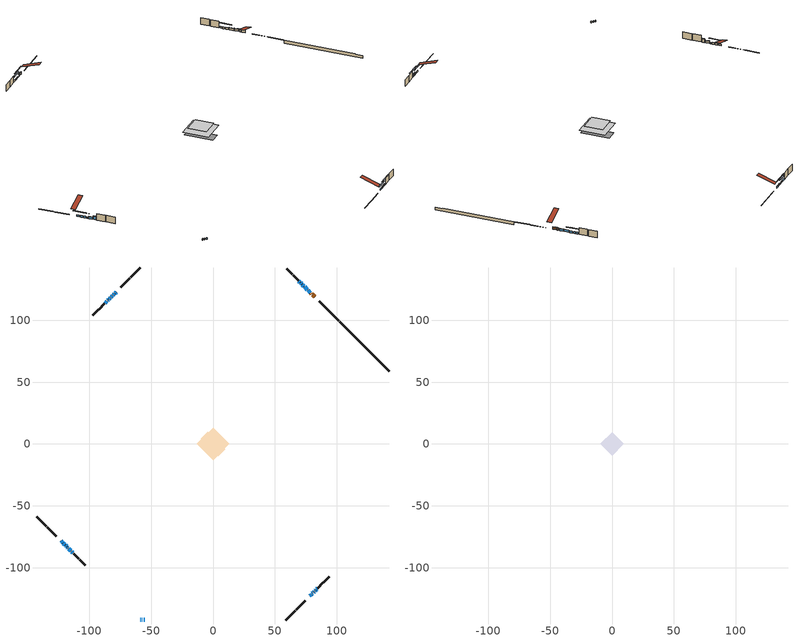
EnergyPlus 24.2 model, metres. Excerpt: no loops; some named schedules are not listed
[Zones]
conditioned space
 floor outside (Floor1 construction): -2.97,0 0,2.97 2.97,0 0,-2.97 z0.3
 floor adiabatic (AdiabaticFloorConstruction): -13.02,0 0,13.02 13.02,0 0,-13.02 z2.74
 floor foundation (Slab1 construction): -9.99,4.4 -4.4,9.99 9.99,-4.4 4.4,-9.99 z-1.83
 wall outside (RimJoist1 construction): 58.92,-142.24 66.47,-134.68 / -142.24,-58.92 -134.68,-66.47 / -58.92,142.24 -66.47,134.68 / 101.62,99.53 94.07,107.09 z0.3:0.6
 wall outside (RimJoist2 construction): 67.13,-134.02 74.62,-126.53 / -134.02,-67.13 -126.53,-74.62 / -67.13,134.02 -74.62,126.53 / 93.41,107.75 85.92,115.24 z0.3:0.6
 wall outside (AdiabaticWallConstruction 1): 82.2,118.95 80.63,120.52 / 79.97,121.18 79.39,121.76 z0.3:2.33
 wall outside (AdiabaticWallConstruction): -58.92,-142.24 -58.53,-142.24 / 78.34,-122.82 79.29,-121.86 / 79.95,-121.21 80.61,-120.54 / -120.83,-80.32 -119.79,-81.36 / -57.6,-142.24 -57,-142.24 / 81.27,-119.89 81.93,-119.22 / -56.07,-142.24 -55.15,-142.24 / 73.52,127.63 72.26,128.89 / 71.61,129.55 70.94,130.21 / -83.06,118.1 -84.01,117.14 / -85.68,115.47 -87.28,113.88 z0.3:1.52; -122.82,-78.34 -121.49,-79.67 / -119.13,-82.02 -118.33,-82.83 / -78.34,122.82 -79.16,121.99 / 70.29,130.87 69.48,131.68 z0.3:1.54; 78.73,122.42 77.03,124.13 / 76.37,124.78 74.18,126.98 / -116.65,-84.5 -114.89,-86.26 z0.3:1.82; -79.82,121.34 -80.77,120.38 / 82.59,-118.57 82.95,-118.2 z0.3:1.8; -117.67,-83.48 -117.31,-83.85 z0.3:0.81; -114.23,-86.92 -113.17,-87.98 z0.3:2.71; -81.43,119.73 -82.4,118.75 / 83.6,-117.55 84.09,-117.06 z0.3:0.58; -84.66,116.49 -85.03,116.13 z0.3:1.22
 wall outside (Wall1 construction): 84.75,-116.41 88.89,-112.26 / -112.52,-88.64 -108.37,-92.78 / -87.93,113.22 -92.08,109.07 / 68.82,132.33 64.67,136.48 z0.3:5.18
 wall outside (Wall2 construction): 89.55,-111.6 93.99,-107.16 / -107.71,-93.44 -103.27,-97.88 / -92.74,108.42 -97.18,103.97 / 64.02,137.14 59.57,141.58 z0.3:5.18
 wall foundation (FoundationWall1 construction): 102.28,98.87,-1.83 102.28,98.87,0.3 138.24,62.91,0.3 138.24,62.91,-0.1 142.24,58.92,-0.1 142.24,58.92,-1.83
 window (WindowConstruction 20): -58.92,-142.24 -58.53,-142.24 z0.3:1.52
 window (WindowConstruction 6): 78.34,-122.82 79.29,-121.86 z0.3:1.52
 window (WindowConstruction 7): 79.95,-121.21 80.61,-120.54 z0.3:1.52
 window (WindowConstruction 8): -122.82,-78.34 -121.49,-79.66 z0.3:1.54
 window (WindowConstruction 9): -120.83,-80.32 -119.79,-81.36 z0.3:1.52
 window (WindowConstruction 10): -119.13,-82.02 -118.33,-82.83 z0.3:1.54
 window (WindowConstruction 11): 78.73,122.42 77.03,124.13 z0.3:1.82
 window (WindowConstruction 12): 76.37,124.78 74.18,126.98 z0.3:1.82
 window (WindowConstruction 13): -78.34,122.82 -79.16,121.99 z0.3:1.54
 window (WindowConstruction 14): -79.82,121.33 -80.77,120.38 z0.3:1.8
 window (WindowConstruction 21): -57.6,-142.24 -57,-142.24 z0.3:1.52
 window (WindowConstruction 15): 81.27,-119.89 81.93,-119.22 z0.3:1.52
 window (WindowConstruction 16): 82.59,-118.57 82.95,-118.21 z0.3:1.8
 window (WindowConstruction 17): -117.67,-83.48 -117.31,-83.84 z0.3:0.81
 window (WindowConstruction 18): -116.65,-84.5 -114.89,-86.26 z0.3:1.82
 window (WindowConstruction 19): -114.23,-86.92 -113.17,-87.98 z0.3:2.71
 window (WindowConstruction 23): -81.43,119.72 -82.4,118.75 z0.3:0.58
 window (WindowConstruction 24): 83.6,-117.55 84.09,-117.06 z0.3:0.58
 window (WindowConstruction 22): -56.07,-142.24 -55.15,-142.24 z0.3:1.52
 window (WindowConstruction): 73.52,127.63 72.26,128.89 z0.3:1.52
 window (WindowConstruction 1): 71.61,129.55 70.94,130.21 z0.3:1.52
 window (WindowConstruction 2): 70.29,130.87 69.48,131.68 z0.3:1.54
 window (WindowConstruction 3): -83.06,118.1 -84.01,117.15 z0.3:1.52
 window (WindowConstruction 4): -84.67,116.49 -85.03,116.13 z0.3:1.21
 window (WindowConstruction 5): -85.68,115.47 -87.28,113.88 z0.3:1.52
 door (Door): 82.2,118.95 80.63,120.52 z0.3:2.33
 door (Door 1): 79.97,121.18 79.39,121.76 z0.3:2.33
 ceiling adiabatic (AdiabaticFloorConstruction): 0,-13.02 13.02,0 0,13.02 -13.02,0 z2.74
attic - vented
 floor to conditioned space (Floor2 construction Reversed): -9.35,0 0,9.35 9.35,0 0,-9.35 z5.18
 roof outside (Roof1 construction): 77.68,-123.47,5.18 68.57,-114.37,9.47 66.17,-116.77,9.47 75.28,-125.87,5.18; -123.47,-77.68,5.18 -114.37,-68.57,9.47 -116.77,-66.17,9.47 -125.87,-75.28,5.18; -77.68,123.47,5.18 -68.57,114.37,9.47 -66.17,116.77,9.47 -75.28,125.87,5.18; 82.86,118.29,5.18 73.75,109.19,9.47 76.15,106.79,9.47 85.26,115.89,5.18
shading: 81.16,-120 76.47,-124.68 76.76,-124.97 81.45,-120.29 z4.16; 82.48,-118.68 78.08,-123.07 78.37,-123.36 82.77,-118.97 z4.16; -119.62,-81.53 -124.68,-76.47 -124.97,-76.76 -119.91,-81.82 z4.18; -117.92,-83.23 -122.7,-78.46 -122.99,-78.75 -118.22,-83.52 z4.16; -116.46,-84.69 -121,-80.15 -121.29,-80.44 -116.75,-84.99 z4.18; 76.88,124.27 78.88,122.28 79.17,122.57 77.18,124.56 z2.03; 74.04,127.12 76.51,124.64 76.8,124.93 74.33,127.41 z2.03; -79.3,121.85 -78.19,122.96 -78.49,123.25 -79.6,122.14 z1.74; -80.91,120.24 -79.68,121.48 -79.97,121.77 -81.21,120.53 z2; 82.07,-119.08 81.12,-120.03 81.42,-120.32 82.36,-119.37 z1.72; 83.09,-118.06 82.45,-118.71 82.74,-119 83.38,-118.35 z2; -117.17,-83.99 -117.81,-83.34 -118.1,-83.63 -117.46,-84.28 z1.01; -114.75,-86.4 -116.79,-84.36 -117.09,-84.65 -115.04,-86.7 z2.03; -113.03,-88.12 -114.38,-86.78 -114.67,-87.07 -113.32,-88.41 z2.92; -85.99,115.16 -77.84,123.32 -78.13,123.61 -86.28,115.45 z5.66; 87.68,-113.47 80.01,-121.14 80.3,-121.43 87.97,-113.76 z5.66; 70.4,130.76 75.39,125.77 75.68,126.06 70.69,131.05 z4.16; 69.08,132.08 73.47,127.68 73.76,127.97 69.37,132.37 z4.16; 67.61,133.54 72.15,129 72.44,129.29 67.9,133.83 z4.18; -85.88,115.28 -81.19,119.96 -81.48,120.26 -86.17,115.57 z4.16; -86.89,114.26 -82.8,118.35 -83.09,118.65 -87.18,114.55 z3.85
[Building]
Building 1: Terrain=Suburbs
[Site:Location]
Toronto City Centre_ON: Latitude {deg}=43.63; Longitude {deg}=-79.39; Time Zone {hr}=-5; Elevation {m}=77; Keep Site Location Information=Yes
[Site:GroundTemperature:Shallow]
5.01852, 3.26908, 3.12898, 3.95918, 7.29196, 10.6092, 13.4851, 15.3069, 15.4617, 13.9799, 11.1774, 7.9619
[Site:WaterMainsTemperature]
Calculation Method=Schedule; Temperature Schedule=mains temperature schedule
[Material] Roughness=Rough; Thermal Absorptance=0.9
Name | Thickness {m} | Conductivity {W/m-K} | Density {kg/m3} | Specific Heat {J/kg-K} | Solar Absorptance | Visible Absorptance
asphalt or fiberglass shingles | 0.00635 | 0.162714 | 1121.4 | 1465.45 | 0.4 | 0.4
ceiling loosefill ins | 0.0846667 | 0.0480833 | 16.02 | 1046.75 | 0.7 | 0.7
ceiling stud and cavity | 0.1397 | 0.0861424 | 65.682 | 1177.47 | 0.7 | 0.7
concrete 4.0 in. | 0.1016 | 1.803125 | 2242.8 | 837.4 | 0.7 | 0.7
concrete 8.0 in. | 0.2032 | 1.803125 | 2242.8 | 837.4 | 0.7 | 0.7
door material | 0.04445 | 0.053851 | 512.64 | 1214.23 | 0.7 | 0.7
door material 1 | 0.04445 | 0.188738 | 512.64 | 1214.23 | 0.7 | 0.7
exterior vertical ins | 0.0457286 | 0.029427 | 32.04 | 1214.23 | 0.7 | 0.7
floor covering | 0.0127 | 0.0433444 | 54.468 | 1339.84 | 0.6 | 0.6
floor rigid ins; rim joist rigid ins | 0.051816 | 0.029427 | 32.04 | 1214.23 | 0.7 | 0.7
floor rigid ins 1; wall rigid ins | 0.512978 | 0.029427 | 32.04 | 1214.23 | 0.7 | 0.7
floor stud and cavity | 0.1397 | 0.131094 | 92.3553 | 1139.71 | 0.7 | 0.7
floor stud and cavity 1 | 0.1397 | 1.75129 | 37.0049 | 1207.88 | 0.7 | 0.7
furniture material conditioned space 1 | 0.1524 | 0.115458 | 640.8 | 1214.23 | 0.6 | 0.6
gypsum board | 0.0127 | 0.160291 | 801 | 837.4 | 0.6 | 0.6
gypsum board 1 | 0.0127 | 0.160291 | 801 | 837.4 | 0.7 | 0.7
osb sheathing 0.5 in. | 0.0127 | 0.115458 | 512.64 | 1214.23 | 0.7 | 0.7
osb sheathing 0.75 in. | 0.01905 | 0.115458 | 512.64 | 1214.23 | 0.7 | 0.7
osb sheathing 2.0 in. | 0.0508 | 0.115458 | 512.64 | 1214.23 | 0.7 | 0.7
rim joist stud and cavity | 0.0508 | 0.0451784 | 125.044 | 1163.47 | 0.6 | 0.6
rim joist stud and cavity 1 | 0.0508 | 0.0347766 | 125.044 | 1163.47 | 0.6 | 0.6
wall stud and cavity | 0.1397 | 0.0805465 | 139.0536 | 1170.24 | 0.7 | 0.7
wall stud and cavity 1 | 0.0889 | 0.380278 | 52.3479 | 1209.89 | 0.7 | 0.7
wall stud and cavity 2 | 0.0889 | 0.391764 | 83.0341 | 1211.67 | 0.7 | 0.7
wood siding | 0.0254 | 0.102417 | 544.68 | 1172.36 | 0.4 | 0.4
wood siding 1; wood siding 2; wood siding 3 | 0.0254 | 0.102417 | 544.68 | 1172.36 | 0.7 | 0.7
[WindowMaterial:SimpleGlazingSystem]
Name | U-Factor {W/m2-K} | Solar Heat Gain Coefficient
WindowMaterial | 2.11165 | 0.64
WindowMaterial 1 | 2.18944 | 0.61
WindowMaterial 10 | 2.154801 | 0.62
WindowMaterial 11 | 2.11562 | 0.63
WindowMaterial 12 | 2.313785 | 0.57
WindowMaterial 13 | 2.458574 | 0.51
WindowMaterial 14 | 2.05771 | 0.65
WindowMaterial 15 | 2.06225 | 0.65
WindowMaterial 16 | 6.78351 | 0.73
WindowMaterial 17 | 6.839151 | 0.7
WindowMaterial 18 | 6.68414 | 0.75
WindowMaterial 19 | 2.61302 | 0.46
WindowMaterial 2 | 2.15764 | 0.62
WindowMaterial 3 | 2.13947 | 0.63
WindowMaterial 4 | 2.36148 | 0.55
WindowMaterial 5 | 2.08269 | 0.64
WindowMaterial 6 | 2.18717 | 0.61
WindowMaterial 7 | 2.12925 | 0.63
WindowMaterial 8 | 2.05998 | 0.65
WindowMaterial 9 | 2.04522 | 0.66
[Construction]
AdiabaticFloorConstruction: floor stud and cavity 1, floor rigid ins 1, osb sheathing 0.75 in., floor covering
AdiabaticWallConstruction: wood siding 2, wall rigid ins, wall stud and cavity 1, gypsum board
AdiabaticWallConstruction 1: wood siding 3, wall rigid ins, wall stud and cavity 1, gypsum board
Door: door material
Door 1: door material 1
Floor1 construction: floor stud and cavity, floor rigid ins, osb sheathing 0.75 in., floor covering
Floor2 construction Reversed: gypsum board, ceiling stud and cavity, ceiling loosefill ins
FoundationWall1 construction: concrete 8.0 in., gypsum board 1
furniture construction conditioned space 1: furniture material conditioned space 1
PartitionWallConstruction: gypsum board, wall stud and cavity 2, gypsum board
RimJoist1 construction: wood siding 1, osb sheathing 2.0 in., rim joist stud and cavity
RimJoist2 construction: wood siding 1, rim joist rigid ins, osb sheathing 2.0 in., rim joist stud and cavity 1
Roof1 construction: asphalt or fiberglass shingles
Slab1 construction: concrete 4.0 in.
Wall1 construction; Wall2 construction: wood siding, osb sheathing 0.5 in., wall stud and cavity, gypsum board
WindowConstruction: WindowMaterial
WindowConstruction 1; WindowConstruction 15; WindowConstruction 7: WindowMaterial 1
WindowConstruction 10; WindowConstruction 2: WindowMaterial 2
WindowConstruction 11: WindowMaterial 8
WindowConstruction 12: WindowMaterial 9
WindowConstruction 13: WindowMaterial 10
WindowConstruction 14: WindowMaterial 11
WindowConstruction 16: WindowMaterial 12
WindowConstruction 17: WindowMaterial 13
WindowConstruction 18: WindowMaterial 14
WindowConstruction 19: WindowMaterial 15
WindowConstruction 20: WindowMaterial 16
WindowConstruction 21: WindowMaterial 17
WindowConstruction 22: WindowMaterial 18
WindowConstruction 23; WindowConstruction 24: WindowMaterial 19
WindowConstruction 3; WindowConstruction 6: WindowMaterial 3
WindowConstruction 4: WindowMaterial 4
WindowConstruction 5: WindowMaterial 5
WindowConstruction 8: WindowMaterial 6
WindowConstruction 9: WindowMaterial 7
[Zone] Multiplier=1; Part of Total Floor Area=Yes
Name | Volume {m3}
attic - vented | 121.846
conditioned space | 1170.1
[Space]
Name | Zone | Volume {m3}
attic - vented 1 | attic - vented | 121.846
conditioned space 1 | conditioned space | 1170.1
[ZoneInfiltration:EffectiveLeakageArea]
infil attic - vented 1: Zone or Space=attic - vented 1; Schedule=Always On Discrete; Effective Air Leakage Area {cm2}=7361.68; Stack Coefficient=0.000298527; Wind Coefficient=1.16738e-05
[ZoneMixing]
whole house fan mix: Zone or Space=attic - vented; Schedule=Always On Continuous; Design Flow Rate Calculation Method=Flow/Zone; Design Flow Rate {m3/s}=0; Source Zone or Space=conditioned space
[SurfaceProperty:ExposedFoundationPerimeter]
Slab1: Exposed Perimeter Calculation Method=TotalExposedPerimeter; Total Exposed Perimeter {m}=56.509
[InternalMass] Zone or ZoneList=conditioned space; Space or SpaceList=conditioned space 1
Name | Construction | Surface Area {m2}
furniture mass conditioned space 1 | furniture construction conditioned space 1 | 207.032
partition wall mass | PartitionWallConstruction | 517.58
[Lights]
interior lighting: Zone or ZoneList or Space or SpaceList=conditioned space 1; Schedule=interior lighting schedule; Design Level Calculation Method=LightingLevel; Lighting Level {W}=343.2; Return Air Fraction=0; Fraction Radiant=0.6; Fraction Visible=0.2; Fraction Replaceable=1
[People]
occupants: Zone or ZoneList or Space or SpaceList=conditioned space 1; Number of People Schedule=occupants schedule; Number of People Calculation Method=People; Number of People=3; Fraction Radiant=0.314171; Sensible Heat Fraction=0.56303; Activity Level Schedule=occupants activity schedule; Carbon Dioxide Generation Rate {m3/s-W}=0; Enable ASHRAE 55 Comfort Warnings=No; Mean Radiant Temperature Calculation Type=EnclosureAveraged
[ElectricEquipment] Zone or ZoneList or Space or SpaceList=conditioned space 1; Design Level Calculation Method=EquipmentLevel
Name | Schedule | Design Level {W} | Fraction Latent | Fraction Radiant | Fraction Lost
clothes dryer | clothes dryer schedule | 140.772 | 0.015 | 0.081 | 0.85
clothes washer | clothes washer schedule | 32.1985 | 0.03 | 0.162 | 0.7
cooking range | cooking range schedule | 215.147 | 0.08 | 0.432 | 0.2
dishwasher | dishwasher schedule | 66.8632 | 0.3 | 0.18 | 0.4
fridge | fridge schedule | 72.9452 | 0 | 0.6 | 0
mech vent bath fan 0 | mech vent bath fan 0 schedule | 50.2 | 0 | 0 | 1
mech vent bath fan 1 | mech vent bath fan 1 schedule | 50.2 | 0 | 0 | 1
mech vent house fan | mech vent house fan schedule | 0 | 0 | 0 | 1
mech vent house fan cfis | mech vent house fan cfis schedule | 0 | 0 | 0 | 0
mech vent range fan 0 | mech vent range fan 0 schedule | 57 | 0 | 0 | 1
misc plug loads | misc plug loads schedule | 494.7 | 0.045 | 0.513 | 0.1
whole house fan | Always On Discrete | 0 | 0 | 0 | 1
[OtherEquipment] Zone or ZoneList or Space or SpaceList=conditioned space 1; Design Level Calculation Method=EquipmentLevel
Name | Fuel Type | Schedule | Design Level {W} | Fraction Latent | Fraction Radiant | Fraction Lost
clothes dryer 1 | Electricity | clothes dryer schedule | 0 | 0.015 | 0.081 | 0.85
cooking range 1 | Electricity | cooking range schedule | 0 | 0.08 | 0.432 | 0.2
general water use latent | None | general water use schedule | 62.594 | 1 | 0 | 0
general water use sensible | None | general water use schedule | -61.6891 | 0 | 0.6 | 0
mech vent house fan latent load | None | Always On Discrete | 0 | 1 | 0 | 0
mech vent house fan sensible load | None | Always On Discrete | 0 | 0 | 0 | 0
water heater energy adjustment1 | NaturalGas | Always On Discrete | 0.01 | 0 | 0 | 1
[ZoneInfiltration:DesignFlowRate] Zone or ZoneList or Space or SpaceList=conditioned space 1; Schedule=Always On Discrete; Design Flow Rate Calculation Method=Flow/Zone; Design Flow Rate {m3/s}=0
infil flow; natural vent flow; whole house fan flow
[Foundation:Kiva]
Foundation Kiva 1: Initial Indoor Air Temperature {C}=18; Wall Height Above Grade {m}=0.300015; Wall Depth Below Slab {m}=0.2032; Custom Block Material Name 1=exterior vertical ins; Custom Block Depth 1 {m}=2.13; Custom Block X Position 1 {m}=0.2159; Custom Block Z Position 1 {m}=0
[Foundation:Kiva:Settings]
Soil Conductivity {W/m-K}=0.849921; Soil Density {kg/m3}=1842.3; Soil Specific Heat {J/kg-K}=418.7; Ground Solar Absorptivity=0.9; Ground Thermal Absorptivity=0.9; Ground Surface Roughness {m}=0.03; Far-Field Width {m}=40; Deep-Ground Boundary Condition=ZeroFlux; Deep-Ground Depth {m}=40; Minimum Cell Dimension {m}=0.2; Maximum Cell Growth Coefficient=3; Simulation Timestep=Timestep
[Exterior:Lights]
exterior lighting: Schedule=exterior lighting schedule; Design Level {W}=75.6
[Schedule:Constant]
Name | Hourly Value
Always On Continuous; mech vent house fan schedule; mech vent house fan cfis schedule; Always On Discrete | 1
occupants activity schedule | 117.228
fridge schedule | 0
[Schedule:Week:Daily]
interior lighting schedule Week Rule - Jan1-Jan27: interior lighting schedule day, interior lighting schedule day, interior lighting schedule day, interior lighting schedule day, interior lighting schedule day, interior lighting schedule day, interior lighting schedule day, interior lighting schedule default day, interior lighting schedule default day, interior lighting schedule default day, interior lighting schedule default day, interior lighting schedule default day
interior lighting schedule Week Rule - Jan28-Feb3: interior lighting schedule day, interior lighting schedule day, interior lighting schedule day, interior lighting schedule day, interior lighting schedule day 1, interior lighting schedule day 1, interior lighting schedule day 1, interior lighting schedule default day, interior lighting schedule default day, interior lighting schedule default day, interior lighting schedule default day, interior lighting schedule default day
interior lighting schedule Week Rule - Feb4-Feb24: interior lighting schedule day 1, interior lighting schedule day 1, interior lighting schedule day 1, interior lighting schedule day 1, interior lighting schedule day 1, interior lighting schedule day 1, interior lighting schedule day 1, interior lighting schedule default day, interior lighting schedule default day, interior lighting schedule default day, interior lighting schedule default day, interior lighting schedule default day
interior lighting schedule Week Rule - Feb25-Mar3: interior lighting schedule day 1, interior lighting schedule day 1, interior lighting schedule day 1, interior lighting schedule day 1, interior lighting schedule day 2, interior lighting schedule day 2, interior lighting schedule day 2, interior lighting schedule default day, interior lighting schedule default day, interior lighting schedule default day, interior lighting schedule default day, interior lighting schedule default day
interior lighting schedule Week Rule - Mar4-Mar31: interior lighting schedule day 2, interior lighting schedule day 2, interior lighting schedule day 2, interior lighting schedule day 2, interior lighting schedule day 2, interior lighting schedule day 2, interior lighting schedule day 2, interior lighting schedule default day, interior lighting schedule default day, interior lighting schedule default day, interior lighting schedule default day, interior lighting schedule default day
interior lighting schedule Week Rule - Apr1-Apr28: interior lighting schedule day 3, interior lighting schedule day 3, interior lighting schedule day 3, interior lighting schedule day 3, interior lighting schedule day 3, interior lighting schedule day 3, interior lighting schedule day 3, interior lighting schedule default day, interior lighting schedule default day, interior lighting schedule default day, interior lighting schedule default day, interior lighting schedule default day
interior lighting schedule Week Rule - Apr29-May5: interior lighting schedule day 3, interior lighting schedule day 3, interior lighting schedule day 4, interior lighting schedule day 4, interior lighting schedule day 4, interior lighting schedule day 4, interior lighting schedule day 4, interior lighting schedule default day, interior lighting schedule default day, interior lighting schedule default day, interior lighting schedule default day, interior lighting schedule default day
interior lighting schedule Week Rule - May6-May26: interior lighting schedule day 4, interior lighting schedule day 4, interior lighting schedule day 4, interior lighting schedule day 4, interior lighting schedule day 4, interior lighting schedule day 4, interior lighting schedule day 4, interior lighting schedule default day, interior lighting schedule default day, interior lighting schedule default day, interior lighting schedule default day, interior lighting schedule default day
interior lighting schedule Week Rule - May27-Jun2: interior lighting schedule day 4, interior lighting schedule day 4, interior lighting schedule day 4, interior lighting schedule day 4, interior lighting schedule day 4, interior lighting schedule day 5, interior lighting schedule day 5, interior lighting schedule default day, interior lighting schedule default day, interior lighting schedule default day, interior lighting schedule default day, interior lighting schedule default day
interior lighting schedule Week Rule - Jun3-Jun30: interior lighting schedule day 5, interior lighting schedule day 5, interior lighting schedule day 5, interior lighting schedule day 5, interior lighting schedule day 5, interior lighting schedule day 5, interior lighting schedule day 5, interior lighting schedule default day, interior lighting schedule default day, interior lighting schedule default day, interior lighting schedule default day, interior lighting schedule default day
interior lighting schedule Week Rule - Jul1-Jul28: interior lighting schedule day 6, interior lighting schedule day 6, interior lighting schedule day 6, interior lighting schedule day 6, interior lighting schedule day 6, interior lighting schedule day 6, interior lighting schedule day 6, interior lighting schedule default day, interior lighting schedule default day, interior lighting schedule default day, interior lighting schedule default day, interior lighting schedule default day
interior lighting schedule Week Rule - Jul29-Aug4: interior lighting schedule day 6, interior lighting schedule day 6, interior lighting schedule day 6, interior lighting schedule day 7, interior lighting schedule day 7, interior lighting schedule day 7, interior lighting schedule day 7, interior lighting schedule default day, interior lighting schedule default day, interior lighting schedule default day, interior lighting schedule default day, interior lighting schedule default day
interior lighting schedule Week Rule - Aug5-Aug25: interior lighting schedule day 7, interior lighting schedule day 7, interior lighting schedule day 7, interior lighting schedule day 7, interior lighting schedule day 7, interior lighting schedule day 7, interior lighting schedule day 7, interior lighting schedule default day, interior lighting schedule default day, interior lighting schedule default day, interior lighting schedule default day, interior lighting schedule default day
interior lighting schedule Week Rule - Aug26-Sep1: interior lighting schedule day 7, interior lighting schedule day 7, interior lighting schedule day 7, interior lighting schedule day 7, interior lighting schedule day 7, interior lighting schedule day 7, interior lighting schedule day 8, interior lighting schedule default day, interior lighting schedule default day, interior lighting schedule default day, interior lighting schedule default day, interior lighting schedule default day
interior lighting schedule Week Rule - Sep2-Sep29: interior lighting schedule day 8, interior lighting schedule day 8, interior lighting schedule day 8, interior lighting schedule day 8, interior lighting schedule day 8, interior lighting schedule day 8, interior lighting schedule day 8, interior lighting schedule default day, interior lighting schedule default day, interior lighting schedule default day, interior lighting schedule default day, interior lighting schedule default day
interior lighting schedule Week Rule - Sep30-Oct6: interior lighting schedule day 8, interior lighting schedule day 9, interior lighting schedule day 9, interior lighting schedule day 9, interior lighting schedule day 9, interior lighting schedule day 9, interior lighting schedule day 9, interior lighting schedule default day, interior lighting schedule default day, interior lighting schedule default day, interior lighting schedule default day, interior lighting schedule default day
interior lighting schedule Week Rule - Oct7-Oct27: interior lighting schedule day 9, interior lighting schedule day 9, interior lighting schedule day 9, interior lighting schedule day 9, interior lighting schedule day 9, interior lighting schedule day 9, interior lighting schedule day 9, interior lighting schedule default day, interior lighting schedule default day, interior lighting schedule default day, interior lighting schedule default day, interior lighting schedule default day
interior lighting schedule Week Rule - Oct28-Nov3: interior lighting schedule day 9, interior lighting schedule day 9, interior lighting schedule day 9, interior lighting schedule day 9, interior lighting schedule day 10, interior lighting schedule day 10, interior lighting schedule day 10, interior lighting schedule default day, interior lighting schedule default day, interior lighting schedule default day, interior lighting schedule default day, interior lighting schedule default day
interior lighting schedule Week Rule - Nov4-Nov24: interior lighting schedule day 10, interior lighting schedule day 10, interior lighting schedule day 10, interior lighting schedule day 10, interior lighting schedule day 10, interior lighting schedule day 10, interior lighting schedule day 10, interior lighting schedule default day, interior lighting schedule default day, interior lighting schedule default day, interior lighting schedule default day, interior lighting schedule default day
interior lighting schedule Week Rule - Nov25-Dec1: interior lighting schedule day 10, interior lighting schedule day 10, interior lighting schedule day 10, interior lighting schedule day 10, interior lighting schedule day 10, interior lighting schedule day 10, interior lighting schedule day 11, interior lighting schedule default day, interior lighting schedule default day, interior lighting schedule default day, interior lighting schedule default day, interior lighting schedule default day
interior lighting schedule Week Rule - Dec2-Dec31: interior lighting schedule day 11, interior lighting schedule day 11, interior lighting schedule day 11, interior lighting schedule day 11, interior lighting schedule day 11, interior lighting schedule day 11, interior lighting schedule day 11, interior lighting schedule default day, interior lighting schedule default day, interior lighting schedule default day, interior lighting schedule default day, interior lighting schedule default day
occupants schedule Week Rule - Jan1-Dec31: occupants schedule day, occupants schedule day, occupants schedule day, occupants schedule day, occupants schedule day, occupants schedule day, occupants schedule day, occupants schedule default day, occupants schedule default day, occupants schedule default day, occupants schedule default day, occupants schedule default day
clothes dryer schedule Week Rule - Jan1-Dec31: clothes dryer schedule day, clothes dryer schedule day, clothes dryer schedule day, clothes dryer schedule day, clothes dryer schedule day, clothes dryer schedule day, clothes dryer schedule day, clothes dryer schedule default day, clothes dryer schedule default day, clothes dryer schedule default day, clothes dryer schedule default day, clothes dryer schedule default day
clothes washer schedule Week Rule - Jan1-Dec31: clothes washer schedule day, clothes washer schedule day, clothes washer schedule day, clothes washer schedule day, clothes washer schedule day, clothes washer schedule day, clothes washer schedule day, clothes washer schedule default day, clothes washer schedule default day, clothes washer schedule default day, clothes washer schedule default day, clothes washer schedule default day
cooking range schedule Week Rule - Jan1-Dec31: cooking range schedule day, cooking range schedule day, cooking range schedule day, cooking range schedule day, cooking range schedule day, cooking range schedule day, cooking range schedule day, cooking range schedule default day, cooking range schedule default day, cooking range schedule default day, cooking range schedule default day, cooking range schedule default day
dishwasher schedule Week Rule - Jan1-Dec31: dishwasher schedule day, dishwasher schedule day, dishwasher schedule day, dishwasher schedule day, dishwasher schedule day, dishwasher schedule day, dishwasher schedule day, dishwasher schedule default day, dishwasher schedule default day, dishwasher schedule default day, dishwasher schedule default day, dishwasher schedule default day
mech vent bath fan 0 schedule Week Rule - Jan1-Dec31: mech vent bath fan 0 schedule day, mech vent bath fan 0 schedule day, mech vent bath fan 0 schedule day, mech vent bath fan 0 schedule day, mech vent bath fan 0 schedule day, mech vent bath fan 0 schedule day, mech vent bath fan 0 schedule day, mech vent bath fan 0 schedule default day, mech vent bath fan 0 schedule default day, mech vent bath fan 0 schedule default day, mech vent bath fan 0 schedule default day, mech vent bath fan 0 schedule default day
mech vent bath fan 1 schedule Week Rule - Jan1-Dec31: mech vent bath fan 1 schedule day, mech vent bath fan 1 schedule day, mech vent bath fan 1 schedule day, mech vent bath fan 1 schedule day, mech vent bath fan 1 schedule day, mech vent bath fan 1 schedule day, mech vent bath fan 1 schedule day, mech vent bath fan 1 schedule default day, mech vent bath fan 1 schedule default day, mech vent bath fan 1 schedule default day, mech vent bath fan 1 schedule default day, mech vent bath fan 1 schedule default day
mech vent range fan 0 schedule Week Rule - Jan1-Dec31: mech vent range fan 0 schedule day, mech vent range fan 0 schedule day, mech vent range fan 0 schedule day, mech vent range fan 0 schedule day, mech vent range fan 0 schedule day, mech vent range fan 0 schedule day, mech vent range fan 0 schedule day, mech vent range fan 0 schedule default day, mech vent range fan 0 schedule default day, mech vent range fan 0 schedule default day, mech vent range fan 0 schedule default day, mech vent range fan 0 schedule default day
misc plug loads schedule Week Rule - Jan1-Dec31: misc plug loads schedule day, misc plug loads schedule day, misc plug loads schedule day, misc plug loads schedule day, misc plug loads schedule day, misc plug loads schedule day, misc plug loads schedule day, misc plug loads schedule default day, misc plug loads schedule default day, misc plug loads schedule default day, misc plug loads schedule default day, misc plug loads schedule default day
general water use schedule Week Rule - Jan1-Dec31: general water use schedule day, general water use schedule day, general water use schedule day, general water use schedule day, general water use schedule day, general water use schedule day, general water use schedule day, general water use schedule default day, general water use schedule default day, general water use schedule default day, general water use schedule default day, general water use schedule default day
exterior lighting schedule Week Rule - Jan1-Jan27: exterior lighting schedule day, exterior lighting schedule day, exterior lighting schedule day, exterior lighting schedule day, exterior lighting schedule day, exterior lighting schedule day, exterior lighting schedule day, exterior lighting schedule default day, exterior lighting schedule default day, exterior lighting schedule default day, exterior lighting schedule default day, exterior lighting schedule default day
exterior lighting schedule Week Rule - Jan28-Feb3: exterior lighting schedule day, exterior lighting schedule day, exterior lighting schedule day, exterior lighting schedule day, exterior lighting schedule day 1, exterior lighting schedule day 1, exterior lighting schedule day 1, exterior lighting schedule default day, exterior lighting schedule default day, exterior lighting schedule default day, exterior lighting schedule default day, exterior lighting schedule default day
exterior lighting schedule Week Rule - Feb4-Feb24: exterior lighting schedule day 1, exterior lighting schedule day 1, exterior lighting schedule day 1, exterior lighting schedule day 1, exterior lighting schedule day 1, exterior lighting schedule day 1, exterior lighting schedule day 1, exterior lighting schedule default day, exterior lighting schedule default day, exterior lighting schedule default day, exterior lighting schedule default day, exterior lighting schedule default day
exterior lighting schedule Week Rule - Feb25-Mar3: exterior lighting schedule day 1, exterior lighting schedule day 1, exterior lighting schedule day 1, exterior lighting schedule day 1, exterior lighting schedule day 2, exterior lighting schedule day 2, exterior lighting schedule day 2, exterior lighting schedule default day, exterior lighting schedule default day, exterior lighting schedule default day, exterior lighting schedule default day, exterior lighting schedule default day
exterior lighting schedule Week Rule - Mar4-Mar31: exterior lighting schedule day 2, exterior lighting schedule day 2, exterior lighting schedule day 2, exterior lighting schedule day 2, exterior lighting schedule day 2, exterior lighting schedule day 2, exterior lighting schedule day 2, exterior lighting schedule default day, exterior lighting schedule default day, exterior lighting schedule default day, exterior lighting schedule default day, exterior lighting schedule default day
exterior lighting schedule Week Rule - Apr1-Apr28: exterior lighting schedule day 3, exterior lighting schedule day 3, exterior lighting schedule day 3, exterior lighting schedule day 3, exterior lighting schedule day 3, exterior lighting schedule day 3, exterior lighting schedule day 3, exterior lighting schedule default day, exterior lighting schedule default day, exterior lighting schedule default day, exterior lighting schedule default day, exterior lighting schedule default day
[Schedule:Year]
interior lighting schedule: interior lighting schedule Week Rule - Jan1-Jan27, 1, 1, 1, 27, interior lighting schedule Week Rule - Jan28-Feb3, 1, 28, 2, 3, interior lighting schedule Week Rule - Feb4-Feb24, 2, 4, 2, 24, interior lighting schedule Week Rule - Feb25-Mar3, 2, 25, 3, 3, interior lighting schedule Week Rule - Mar4-Mar31, 3, 4, 3, 31, interior lighting schedule Week Rule - Apr1-Apr28, 4, 1, 4, 28, interior lighting schedule Week Rule - Apr29-May5, 4, 29, 5, 5, interior lighting schedule Week Rule - May6-May26, 5, 6, 5, 26, interior lighting schedule Week Rule - May27-Jun2, 5, 27, 6, 2, interior lighting schedule Week Rule - Jun3-Jun30, 6, 3, 6, 30, interior lighting schedule Week Rule - Jul1-Jul28, 7, 1, 7, 28, interior lighting schedule Week Rule - Jul29-Aug4, 7, 29, 8, 4, interior lighting schedule Week Rule - Aug5-Aug25, 8, 5, 8, 25, interior lighting schedule Week Rule - Aug26-Sep1, 8, 26, 9, 1, interior lighting schedule Week Rule - Sep2-Sep29, 9, 2, 9, 29, interior lighting schedule Week Rule - Sep30-Oct6, 9, 30, 10, 6, interior lighting schedule Week Rule - Oct7-Oct27, 10, 7, 10, 27, interior lighting schedule Week Rule - Oct28-Nov3, 10, 28, 11, 3, interior lighting schedule Week Rule - Nov4-Nov24, 11, 4, 11, 24, interior lighting schedule Week Rule - Nov25-Dec1, 11, 25, 12, 1, interior lighting schedule Week Rule - Dec2-Dec31, 12, 2, 12, 31
occupants schedule: occupants schedule Week Rule - Jan1-Dec31, 1, 1, 12, 31
clothes dryer schedule: clothes dryer schedule Week Rule - Jan1-Dec31, 1, 1, 12, 31
clothes washer schedule: clothes washer schedule Week Rule - Jan1-Dec31, 1, 1, 12, 31
cooking range schedule: cooking range schedule Week Rule - Jan1-Dec31, 1, 1, 12, 31
dishwasher schedule: dishwasher schedule Week Rule - Jan1-Dec31, 1, 1, 12, 31
mech vent bath fan 0 schedule: mech vent bath fan 0 schedule Week Rule - Jan1-Dec31, 1, 1, 12, 31
mech vent bath fan 1 schedule: mech vent bath fan 1 schedule Week Rule - Jan1-Dec31, 1, 1, 12, 31
mech vent range fan 0 schedule: mech vent range fan 0 schedule Week Rule - Jan1-Dec31, 1, 1, 12, 31
misc plug loads schedule: misc plug loads schedule Week Rule - Jan1-Dec31, 1, 1, 12, 31
general water use schedule: general water use schedule Week Rule - Jan1-Dec31, 1, 1, 12, 31
exterior lighting schedule: exterior lighting schedule Week Rule - Jan1-Jan27, 1, 1, 1, 27, exterior lighting schedule Week Rule - Jan28-Feb3, 1, 28, 2, 3, exterior lighting schedule Week Rule - Feb4-Feb24, 2, 4, 2, 24, exterior lighting schedule Week Rule - Feb25-Mar3, 2, 25, 3, 3, exterior lighting schedule Week Rule - Mar4-Mar31, 3, 4, 3, 31, exterior lighting schedule Week Rule - Apr1-Apr28, 4, 1, 4, 28, exterior lighting schedule Week Rule - Apr29-May5, 4, 29, 5, 5, exterior lighting schedule Week Rule - May6-May26, 5, 6, 5, 26, exterior lighting schedule Week Rule - May27-Jun2, 5, 27, 6, 2, exterior lighting schedule Week Rule - Jun3-Jun30, 6, 3, 6, 30, exterior lighting schedule Week Rule - Jul1-Jul28, 7, 1, 7, 28, exterior lighting schedule Week Rule - Jul29-Aug4, 7, 29, 8, 4, exterior lighting schedule Week Rule - Aug5-Aug25, 8, 5, 8, 25, exterior lighting schedule Week Rule - Aug26-Sep1, 8, 26, 9, 1, exterior lighting schedule Week Rule - Sep2-Sep29, 9, 2, 9, 29, exterior lighting schedule Week Rule - Sep30-Oct6, 9, 30, 10, 6, exterior lighting schedule Week Rule - Oct7-Oct27, 10, 7, 10, 27, exterior lighting schedule Week Rule - Oct28-Nov3, 10, 28, 11, 3, exterior lighting schedule Week Rule - Nov4-Nov24, 11, 4, 11, 24, exterior lighting schedule Week Rule - Nov25-Dec1, 11, 25, 12, 1, exterior lighting schedule Week Rule - Dec2-Dec31, 12, 2, 12, 31
[Schedule:Compact]
mains temperature schedule: Through: 01/01, For: AllDays, Until: 24:00, 8.80333, Through: 01/02, For: AllDays, Until: 24:00, 8.74333, Through: 01/03, For: AllDays, Until: 24:00, 8.68389, Through: 01/04, For: AllDays, Until: 24:00, 8.62611, Through: 01/05, For: AllDays, Until: 24:00, 8.56944, Through: 01/06, For: AllDays, Until: 24:00, 8.51389, Through: 01/07, For: AllDays, Until: 24:00, 8.45944, Through: 01/08, For: AllDays, Until: 24:00, 8.40611, Through: 01/09, For: AllDays, Until: 24:00, 8.35389, Through: 01/10, For: AllDays, Until: 24:00, 8.30278, Through: 01/11, For: AllDays, Until: 24:00, 8.25333, Through: 01/12, For: AllDays, Until: 24:00, 8.205, Through: 01/13, For: AllDays, Until: 24:00, 8.15778, Through: 01/14, For: AllDays, Until: 24:00, 8.11222, Through: 01/15, For: AllDays, Until: 24:00, 8.06778, Through: 01/16, For: AllDays, Until: 24:00, 8.02444, Through: 01/17, For: AllDays, Until: 24:00, 7.98222, Through: 01/18, For: AllDays, Until: 24:00, 7.94167, Through: 01/19, For: AllDays, Until: 24:00, 7.90222, Through: 01/20, For: AllDays, Until: 24:00, 7.86444, Through: 01/21, For: AllDays, Until: 24:00, 7.82778, Through: 01/22, For: AllDays, Until: 24:00, 7.79278, Through: 01/23, For: AllDays, Until: 24:00, 7.75889, Through: 01/24, For: AllDays, Until: 24:00, 7.72667, Through: 01/25, For: AllDays, Until: 24:00, 7.69556, Through: 01/26, For: AllDays, Until: 24:00, 7.66611, Through: 01/27, For: AllDays, Until: 24:00, 7.63778, Through: 01/28, For: AllDays, Until: 24:00, 7.61111, Through: 01/29, For: AllDays, Until: 24:00, 7.58556, Through: 01/30, For: AllDays, Until: 24:00, 7.56167, Through: 01/31, For: AllDays, Until: 24:00, 7.53944, Through: 02/01, For: AllDays, Until: 24:00, 7.51833, Through: 02/02, For: AllDays, Until: 24:00, 7.49889, Through: 02/03, For: AllDays, Until: 24:00, 7.48111, Through: 02/04, For: AllDays, Until: 24:00, 7.46444, Through: 02/05, For: AllDays, Until: 24:00, 7.44944, Through: 02/06, For: AllDays, Until: 24:00, 7.43556, Through: 02/07, For: AllDays, Until: 24:00, 7.42333, Through: 02/08, For: AllDays, Until: 24:00, 7.41278, Through: 02/09, For: AllDays, Until: 24:00, 7.40389, Through: 02/10, For: AllDays, Until: 24:00, 7.39611, Through: 02/11, For: AllDays, Until: 24:00, 7.39, Through: 02/12, For: AllDays, Until: 24:00, 7.38556, Through: 02/13, For: AllDays, Until: 24:00, 7.38222, Through: 02/14, For: AllDays, Until: 24:00, 7.38056, Through: 02/15, For: AllDays, Until: 24:00, 7.38056, Through: 02/16, For: AllDays, Until: 24:00, 7.38222, Through: 02/17, For: AllDays, Until: 24:00, 7.385, Through: 02/18, For: AllDays, Until: 24:00, 7.38944, Through: 02/19, For: AllDays, Until: 24:00, 7.395, Through: 02/20, For: AllDays, Until: 24:00, 7.40278, Through: 02/21, For: AllDays, Until: 24:00, 7.41167, Through: 02/22, For: AllDays, Until: 24:00, 7.42222, Through: 02/23, For: AllDays, Until: 24:00, 7.43389, Through: 02/24, For: AllDays, Until: 24:00, 7.44722, Through: 02/25, For: AllDays, Until: 24:00, 7.46222, Through: 02/26, For: AllDays, Until: 24:00, 7.47833, Through: 02/27, For: AllDays, Until: 24:00, 7.49611, Through: 02/28, For: AllDays, Until: 24:00, 7.51556, Through: 03/01, For: AllDays, Until: 24:00, 7.53667, Through: 03/02, For: AllDays, Until: 24:00, 7.55889, Through: 03/03, For: AllDays, Until: 24:00, 7.58222, Through: 03/04, For: AllDays, Until: 24:00, 7.60722, Through: 03/05, For: AllDays, Until: 24:00, 7.63389, Through: 03/06, For: AllDays, Until: 24:00, 7.66222, Through: 03/07, For: AllDays, Until: 24:00, 7.69111, Through: 03/08, For: AllDays, Until: 24:00, 7.72222, Through: 03/09, For: AllDays, Until: 24:00, 7.75444, Through: 03/10, For: AllDays, Until: 24:00, 7.78778, Through: 03/11, For: AllDays, Until: 24:00, 7.82278, Through: 03/12, For: AllDays, Until: 24:00, 7.85944, Through: 03/13, For: AllDays, Until: 24:00, 7.89722, Through: 03/14, For: AllDays, Until: 24:00, 7.93611, Through: 03/15, For: AllDays, Until: 24:00, 7.97667, Through: 03/16, For: AllDays, Until: 24:00, 8.01833, Through: 03/17, For: AllDays, Until: 24:00, 8.06167, Through: 03/18, For: AllDays, Until: 24:00, 8.10611, Through: 03/19, For: AllDays, Until: 24:00, 8.15167, Through: 03/20, For: AllDays, Until: 24:00, 8.19833, Through: 03/21, For: AllDays, Until: 24:00, 8.24667, Through: 03/22, For: AllDays, Until: 24:00, 8.29611, Through: 03/23, For: AllDays, Until: 24:00, 8.34667, Through: 03/24, For: AllDays, Until: 24:00, 8.39889, Through: 03/25, For: AllDays, Until: 24:00, 8.45167, Through: 03/26, For: AllDays, Until: 24:00, 8.50611, Through: 03/27, For: AllDays, Until: 24:00, 8.56167, Through: 03/28, For: AllDays, Until: 24:00, 8.61833, Through: 03/29, For: AllDays, Until: 24:00, 8.67611, Through: 03/30, For: AllDays, Until: 24:00, 8.735, Through: 03/31, For: AllDays, Until: 24:00, 8.795, Through: 04/01, For: AllDays, Until: 24:00, 8.85611, Through: 04/02, For: AllDays, Until: 24:00, 8.91833, Through: 04/03, For: AllDays, Until: 24:00, 8.98167, Through: 04/04, For: AllDays, Until: 24:00, 9.04556, Through: 04/05, For: AllDays, Until: 24:00, 9.11111, Through: 04/06, For: AllDays, Until: 24:00, 9.17722, Through: 04/07, For: AllDays, Until: 24:00, 9.24444, Through: 04/08, For: AllDays, Until: 24:00, 9.31222, Through: 04/09, For: AllDays, Until: 24:00, 9.38167, Through: 04/10, For: AllDays, Until: 24:00, 9.45167, Through: 04/11, For: AllDays, Until: 24:00, 9.52222, Through: 04/12, For: AllDays, Until: 24:00, 9.59444, Through: 04/13, For: AllDays, Until: 24:00, 9.66667, Through: 04/14, For: AllDays, Until: 24:00, 9.74, Through: 04/15, For: AllDays, Until: 24:00, 9.81444, Through: 04/16, For: AllDays, Until: 24:00, 9.88944, Through: 04/17, For: AllDays, Until: 24:00, 9.96556, Through: 04/18, For: AllDays, Until: 24:00, 10.0417, Through: 04/19, For: AllDays, Until: 24:00, 10.1189, Through: 04/20, For: AllDays, Until: 24:00, 10.1972, Through: 04/21, For: AllDays, Until: 24:00, 10.2756, Through: 04/22, For: AllDays, Until: 24:00, 10.355, Through: 04/23, For: AllDays, Until: 24:00, 10.435, Through: 04/24, For: AllDays, Until: 24:00, 10.515, Through: 04/25, For: AllDays, Until: 24:00, 10.5961, Through: 04/26, For: AllDays, Until: 24:00, 10.6778, Through: 04/27, For: AllDays, Until: 24:00, 10.76, Through: 04/28, For: AllDays, Until: 24:00, 10.8428, Through: 04/29, For: AllDays, Until: 24:00, 10.9261, Through: 04/30, For: AllDays, Until: 24:00, 11.0094, Through: 05/01, For: AllDays, Until: 24:00, 11.0933, Through: 05/02, For: AllDays, Until: 24:00, 11.1778, Through: 05/03, For: AllDays, Until: 24:00, 11.2628, Through: 05/04, For: AllDays, Until: 24:00, 11.3478, Through: 05/05, For: AllDays, Until: 24:00, 11.4333, Through: 05/06, For: AllDays, Until: 24:00, 11.5189, Through: 05/07, For: AllDays, Until: 24:00, 11.605, Through: 05/08, For: AllDays, Until: 24:00, 11.6917, Through: 05/09, For: AllDays, Until: 24:00, 11.7778, Through: 05/10, For: AllDays, Until: 24:00, 11.865, Through: 05/11, For: AllDays, Until: 24:00, 11.9517, Through: 05/12, For: AllDays, Until: 24:00, 12.0389, Through: 05/13, For: AllDays, Until: 24:00, 12.1261, Through: 05/14, For: AllDays, Until: 24:00, 12.2133, Through: 05/15, For: AllDays, Until: 24:00, 12.3006, Through: 05/16, For: AllDays, Until: 24:00, 12.3883, Through: 05/17, For: AllDays, Until: 24:00, 12.4756, Through: 05/18, For: AllDays, Until: 24:00, 12.5628, Through: 05/19, For: AllDays, Until: 24:00, 12.6506, Through: 05/20, For: AllDays, Until: 24:00, 12.7378, Through: 05/21, For: AllDays, Until: 24:00, 12.825, Through: 05/22, For: AllDays, Until: 24:00, 12.9122, Through: 05/23, For: AllDays, Until: 24:00, 12.9994, Through: 05/24, For: AllDays, Until: 24:00, 13.0861, Through: 05/25, For: AllDays, Until: 24:00, 13.1728, Through: 05/26, For: AllDays, Until: 24:00, 13.2594, Through: 05/27, For: AllDays, Until: 24:00, 13.3456, Through: 05/28, For: AllDays, Until: 24:00, 13.4317, Through: 05/29, For: AllDays, Until: 24:00, 13.5172, Through: 05/30, For: AllDays, Until: 24:00, 13.6028, Through: 05/31, For: AllDays, Until: 24:00, 13.6878, Through: 06/01, For: AllDays, Until: 24:00, 13.7722, Through: 06/02, For: AllDays, Until: 24:00, 13.8567, Through: 06/03, For: AllDays, Until: 24:00, 13.9406, Through: 06/04, For: AllDays, Until: 24:00, 14.0239, Through: 06/05, For: AllDays, Until: 24:00, 14.1067, Through: 06/06, For: AllDays, Until: 24:00, 14.1894, Through: 06/07, For: AllDays, Until: 24:00, 14.2711, Through: 06/08, For: AllDays, Until: 24:00, 14.3528, Through: 06/09, For: AllDays, Until: 24:00, 14.4339, Through: 06/10, For: AllDays, Until: 24:00, 14.5139, Through: 06/11, For: AllDays, Until: 24:00, 14.5939, Through: 06/12, For: AllDays, Until: 24:00, 14.6728, Through: 06/13, For: AllDays, Until: 24:00, 14.7511, Through: 06/14, For: AllDays, Until: 24:00, 14.8289, Through: 06/15, For: AllDays, Until: 24:00, 14.9061, Through: 06/16, For: AllDays, Until: 24:00, 14.9822, Through: 06/17, For: AllDays, Until: 24:00, 15.0578, Through: 06/18, For: AllDays, Until: 24:00, 15.1328, Through: 06/19, For: AllDays, Until: 24:00, 15.2067, Through: 06/20, For: AllDays, Until: 24:00, 15.28, Through: 06/21, For: AllDays, Until: 24:00, 15.3522, Through: 06/22, For: AllDays, Until: 24:00, 15.4239, Through: 06/23, For: AllDays, Until: 24:00, 15.4944, Through: 06/24, For: AllDays, Until: 24:00, 15.5639, Through: 06/25, For: AllDays, Until: 24:00, 15.6328, Through: 06/26, For: AllDays, Until: 24:00, 15.7006, Through: 06/27, For: AllDays, Until: 24:00, 15.7678, Through: 06/28, For: AllDays, Until: 24:00, 15.8333, Through: 06/29, For: AllDays, Until: 24:00, 15.8983, Through: 06/30, For: AllDays, Until: 24:00, 15.9622, Through: 07/01, For: AllDays, Until: 24:00, 16.025, Through: 07/02, For: AllDays, Until: 24:00, 16.0872, Through: 07/03, For: AllDays, Until: 24:00, 16.1478, Through: 07/04, For: AllDays, Until: 24:00, 16.2072, Through: 07/05, For: AllDays, Until: 24:00, 16.2661, Through: 07/06, For: AllDays, Until: 24:00, 16.3233, Through: 07/07, For: AllDays, Until: 24:00, 16.3794, Through: 07/08, For: AllDays, Until: 24:00, 16.435, Through: 07/09, For: AllDays, Until: 24:00, 16.4889, Through: 07/10, For: AllDays, Until: 24:00, 16.5417, Through: 07/11, For: AllDays, Until: 24:00, 16.5928, Through: 07/12, For: AllDays, Until: 24:00, 16.6433, Through: 07/13, For: AllDays, Until: 24:00, 16.6922, Through: 07/14, For: AllDays, Until: 24:00, 16.74, Through: 07/15, For: AllDays, Until: 24:00, 16.7867, Through: 07/16, For: AllDays, Until: 24:00, 16.8322, Through: 07/17, For: AllDays, Until: 24:00, 16.8761, Through: 07/18, For: AllDays, Until: 24:00, 16.9189, Through: 07/19, For: AllDays, Until: 24:00, 16.96, Through: 07/20, For: AllDays, Until: 24:00, 17, Through: 07/21, For: AllDays, Until: 24:00, 17.0389, Through: 07/22, For: AllDays, Until: 24:00, 17.0761, Through: 07/23, For: AllDays, Until: 24:00, 17.1122, Through: 07/24, For: AllDays, Until: 24:00, 17.1467, Through: 07/25, For: AllDays, Until: 24:00, 17.18, Through: 07/26, For: AllDays, Until: 24:00, 17.2117, Through: 07/27, For: AllDays, Until: 24:00, 17.2422, Through: 07/28, For: AllDays, Until: 24:00, 17.2711, Through: 07/29, For: AllDays, Until: 24:00, 17.2983, Through: 07/30, For: AllDays, Until: 24:00, 17.3244, Through: 07/31, For: AllDays, Until: 24:00, 17.3494, Through: 08/01, For: AllDays, Until: 24:00, 17.3728, Through: 08/02, For: AllDays, Until: 24:00, 17.3944, Through: 08/03, For: AllDays, Until: 24:00, 17.4144, Through: 08/04, For: AllDays, Until: 24:00, 17.4333, Through: 08/05, For: AllDays, Until: 24:00, 17.4506, Through: 08/06, For: AllDays, Until: 24:00, 17.4667, Through: 08/07, For: AllDays, Until: 24:00, 17.4811, Through: 08/08, For: AllDays, Until: 24:00, 17.4939, Through: 08/09, For: AllDays, Until: 24:00, 17.5056, Through: 08/10, For: AllDays, Until: 24:00, 17.5156, Through: 08/11, For: AllDays, Until: 24:00, 17.5239, Through: 08/12, For: AllDays, Until: 24:00, 17.5311, Through: 08/13, For: AllDays, Until: 24:00, 17.5361, Through: 08/14, For: AllDays, Until: 24:00, 17.54, Through: 08/15, For: AllDays, Until: 24:00, 17.5428, Through: 08/16, For: AllDays, Until: 24:00, 17.5439, Through: 08/17, For: AllDays, Until: 24:00, 17.5433, Through: 08/18, For: AllDays, Until: 24:00, 17.5411, Through: 08/19, For: AllDays, Until: 24:00, 17.5372, Through: 08/20, For: AllDays, Until: 24:00, 17.5322, Through: 08/21, For: AllDays, Until: 24:00, 17.5256, Through: 08/22, For: AllDays, Until: 24:00, 17.5178, Through: 08/23, For: AllDays, Until: 24:00, 17.5083, Through: 08/24, For: AllDays, Until: 24:00, 17.4972, Through: 08/25, For: AllDays, Until: 24:00, 17.4844, Through: 08/26, For: AllDays, Until: 24:00, 17.4706, Through: 08/27, For: AllDays, Until: 24:00, 17.455, Through: 08/28, For: AllDays, Until: 24:00, 17.4378, Through: 08/29, For: AllDays, Until: 24:00, 17.4194, Through: 08/30, For: AllDays, Until: 24:00, 17.3994, Through: 08/31, For: AllDays, Until: 24:00, 17.3778, Through: 09/01, For: AllDays, Until: 24:00, 17.355, Through: 09/02, For: AllDays, Until: 24:00, 17.3311, Through: 09/03, For: AllDays, Until: 24:00, 17.305, Through: 09/04, For: AllDays, Until: 24:00, 17.2778, Through: 09/05, For: AllDays, Until: 24:00, 17.2494, Through: 09/06, For: AllDays, Until: 24:00, 17.2194, Through: 09/07, For: AllDays, Until: 24:00, 17.1878, Through: 09/08, For: AllDays, Until: 24:00, 17.155, Through: 09/09, For: AllDays, Until: 24:00, 17.1206, Through: 09/10, For: AllDays, Until: 24:00, 17.085, Through: 09/11, For: AllDays, Until: 24:00, 17.0483, Through: 09/12, For: AllDays, Until: 24:00, 17.01, Through: 09/13, For: AllDays, Until: 24:00, 16.97, Through: 09/14, For: AllDays, Until: 24:00, 16.9289, Through: 09/15, For: AllDays, Until: 24:00, 16.8867, Through: 09/16, For: AllDays, Until: 24:00, 16.8428, Through: 09/17, For: AllDays, Until: 24:00, 16.7983, Through: 09/18, For: AllDays, Until: 24:00, 16.7517, Through: 09/19, For: AllDays, Until: 24:00, 16.7044, Through: 09/20, For: AllDays, Until: 24:00, 16.6556, Through: 09/21, For: AllDays, Until: 24:00, 16.6056, Through: 09/22, For: AllDays, Until: 24:00, 16.5544, Through: 09/23, For: AllDays, Until: 24:00, 16.5017, Through: 09/24, For: AllDays, Until: 24:00, 16.4483, Through: 09/25, For: AllDays, Until: 24:00, 16.3933, Through: 09/26, For: AllDays, Until: 24:00, 16.3372, Through: 09/27, For: AllDays, Until: 24:00, 16.2806, Through: 09/28, For: AllDays, Until: 24:00, 16.2222, Through: 09/29, For: AllDays, Until: 24:00, 16.1628, Through: 09/30, For: AllDays, Until: 24:00, 16.1022, Through: 10/01, For: AllDays, Until: 24:00, 16.0406, Through: 10/02, For: AllDays, Until: 24:00, 15.9778, Through: 10/03, For: AllDays, Until: 24:00, 15.9144, Through: 10/04, For: AllDays, Until: 24:00, 15.8494, Through: 10/05, For: AllDays, Until: 24:00, 15.7839, Through: 10/06, For: AllDays, Until: 24:00, 15.7172, Through: 10/07, For: AllDays, Until: 24:00, 15.6494, Through: 10/08, For: AllDays, Until: 24:00, 15.5811, Through: 10/09, For: AllDays, Until: 24:00, 15.5117, Through: 10/10, For: AllDays, Until: 24:00, 15.4411, Through: 10/11, For: AllDays, Until: 24:00, 15.37, Through: 10/12, For: AllDays, Until: 24:00, 15.2978, Through: 10/13, For: AllDays, Until: 24:00, 15.225, Through: 10/14, For: AllDays, Until: 24:00, 15.1511, Through: 10/15, For: AllDays, Until: 24:00, 15.0767, Through: 10/16, For: AllDays, Until: 24:00, 15.0011, Through: 10/17, For: AllDays, Until: 24:00, 14.925, Through: 10/18, For: AllDays, Until: 24:00, 14.8483, Through: 10/19, For: AllDays, Until: 24:00, 14.7706, Through: 10/20, For: AllDays, Until: 24:00, 14.6922, Through: 10/21, For: AllDays, Until: 24:00, 14.6133, Through: 10/22, For: AllDays, Until: 24:00, 14.5339, Through: 10/23, For: AllDays, Until: 24:00, 14.4539, Through: 10/24, For: AllDays, Until: 24:00, 14.3728, Through: 10/25, For: AllDays, Until: 24:00, 14.2917, Through: 10/26, For: AllDays, Until: 24:00, 14.21, Through: 10/27, For: AllDays, Until: 24:00, 14.1272, Through: 10/28, For: AllDays, Until: 24:00, 14.0444, Through: 10/29, For: AllDays, Until: 24:00, 13.9611, Through: 10/30, For: AllDays, Until: 24:00, 13.8772, Through: 10/31, For: AllDays, Until: 24:00, 13.7933, Through: 11/01, For: AllDays, Until: 24:00, 13.7089, Through: 11/02, For: AllDays, Until: 24:00, 13.6239, Through: 11/03, For: AllDays, Until: 24:00, 13.5383, Through: 11/04, For: AllDays, Until: 24:00, 13.4528, Through: 11/05, For: AllDays, Until: 24:00, 13.3667, Through: 11/06, For: AllDays, Until: 24:00, 13.2806, Through: 11/07, For: AllDays, Until: 24:00, 13.1944, Through: 11/08, For: AllDays, Until: 24:00, 13.1078, Through: 11/09, For: AllDays, Until: 24:00, 13.0206, Through: 11/10, For: AllDays, Until: 24:00, 12.9339, Through: 11/11, For: AllDays, Until: 24:00, 12.8467, Through: 11/12, For: AllDays, Until: 24:00, 12.7594, Through: 11/13, For: AllDays, Until: 24:00, 12.6722, Through: 11/14, For: AllDays, Until: 24:00, 12.5844, Through: 11/15, For: AllDays, Until: 24:00, 12.4972, Through: 11/16, For: AllDays, Until: 24:00, 12.41, Through: 11/17, For: AllDays, Until: 24:00, 12.3222, Through: 11/18, For: AllDays, Until: 24:00, 12.235, Through: 11/19, For: AllDays, Until: 24:00, 12.1478, Through: 11/20, For: AllDays, Until: 24:00, 12.0606, Through: 11/21, For: AllDays, Until: 24:00, 11.9733, Through: 11/22, For: AllDays, Until: 24:00, 11.8861, Through: 11/23, For: AllDays, Until: 24:00, 11.7994, Through: 11/24, For: AllDays, Until: 24:00, 11.7128, Through: 11/25, For: AllDays, Until: 24:00, 11.6267, Through: 11/26, For: AllDays, Until: 24:00, 11.5406, Through: 11/27, For: AllDays, Until: 24:00, 11.4544, Through: 11/28, For: AllDays, Until: 24:00, 11.3689, Through: 11/29, For: AllDays, Until: 24:00, 11.2839, Through: 11/30, For: AllDays, Until: 24:00, 11.1989, Through: 12/01, For: AllDays, Until: 24:00, 11.1144, Through: 12/02, For: AllDays, Until: 24:00, 11.03, Through: 12/03, For: AllDays, Until: 24:00, 10.9467, Through: 12/04, For: AllDays, Until: 24:00, 10.8633, Through: 12/05, For: AllDays, Until: 24:00, 10.7806, Through: 12/06, For: AllDays, Until: 24:00, 10.6983, Through: 12/07, For: AllDays, Until: 24:00, 10.6167, Through: 12/08, For: AllDays, Until: 24:00, 10.5356, Through: 12/09, For: AllDays, Until: 24:00, 10.4544, Through: 12/10, For: AllDays, Until: 24:00, 10.3744, Through: 12/11, For: AllDays, Until: 24:00, 10.295, Through: 12/12, For: AllDays, Until: 24:00, 10.2167, Through: 12/13, For: AllDays, Until: 24:00, 10.1383, Through: 12/14, For: AllDays, Until: 24:00, 10.0611, Through: 12/15, For: AllDays, Until: 24:00, 9.98444, Through: 12/16, For: AllDays, Until: 24:00, 9.90833, Through: 12/17, For: AllDays, Until: 24:00, 9.83278, Through: 12/18, For: AllDays, Until: 24:00, 9.75833, Through: 12/19, For: AllDays, Until: 24:00, 9.685, Through: 12/20, For: AllDays, Until: 24:00, 9.61222, Through: 12/21, For: AllDays, Until: 24:00, 9.54, Through: 12/22, For: AllDays, Until: 24:00, 9.46889, Through: 12/23, For: AllDays, Until: 24:00, 9.39889, Through: 12/24, For: AllDays, Until: 24:00, 9.32944, Through: 12/25, For: AllDays, Until: 24:00, 9.26111, Through: 12/26, For: AllDays, Until: 24:00, 9.19389, Through: 12/27, For: AllDays, Until: 24:00, 9.12722, Through: 12/28, For: AllDays, Until: 24:00, 9.06167, Through: 12/29, For: AllDays, Until: 24:00, 8.99722, Through: 12/30, For: AllDays, Until: 24:00, 8.93389, Through: 12/31, For: AllDays, Until: 24:00, 8.87111
